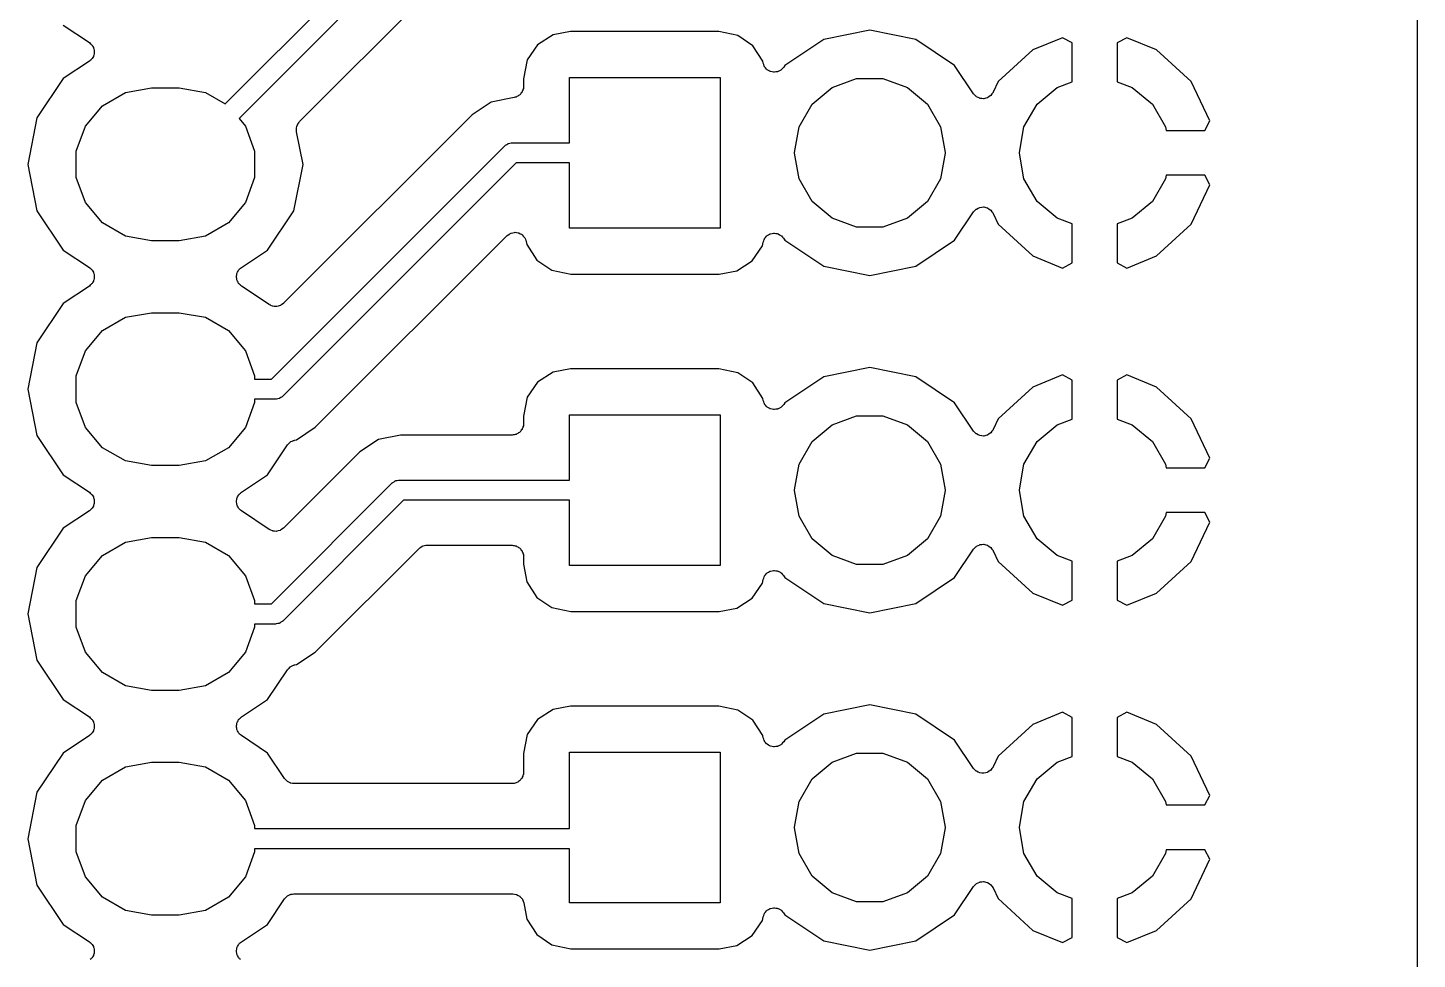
# Model space of a CAD drawing. Extents: x 127.4 to 176.4, y -111.4 to -62.3.
# Drawn here: x 160.75 to 176.44, y -101.82 to -91.29 of the extents above; entities that cross this region are included whole.
import ezdxf

# ---------------------------------------------------------------- set-up
doc = ezdxf.new("R2010")
doc.units = 0
doc.header["$MEASUREMENT"] = 0
doc.layers.add('BLACK', color=7, linetype='CONTINUOUS')

msp = doc.modelspace()

# ---------------------------------------------------------------- linework, layer by layer
at = {"layer": 'Black'}
for p, q in [((176.442, -66.3842), (176.442, -107.607)), ((162.98, -92.1538), (166.319, -88.8149)), ((166.447, -89.01), (163.138, -92.3191)), ((163.821, -92.3541), (166.219, -89.9565)), ((161.153, -91.2651), (161.447, -91.4614)), ((161.447, -91.4614), (161.457, -91.471)), ((161.457, -91.471), (161.468, -91.4792)), ((166.683, -91.3742), (166.509, -91.4859)), ((166.882, -91.3367), (166.683, -91.3742)), ((168.557, -91.3367), (166.882, -91.3367)), ((168.771, -91.3801), (168.557, -91.3367)), ((168.941, -91.4961), (168.771, -91.3801)), ((169.741, -91.4257), (169.302, -91.7196)), ((170.26, -91.3225), (169.741, -91.4257)), ((170.779, -91.4257), (170.26, -91.3225)), ((171.218, -91.7196), (170.779, -91.4257)), ((172.437, -91.4058), (172.102, -91.5443)), ((172.546, -91.4636), (172.437, -91.4058)), ((172.546, -91.9055), (172.546, -91.4636)), ((173.163, -91.4058), (173.054, -91.4636)), ((173.054, -91.4636), (173.054, -91.9055)), ((173.498, -91.5443), (173.163, -91.4058)), ((161.468, -91.4792), (161.473, -91.4861)), ((161.473, -91.4861), (161.479, -91.4919)), ((161.479, -91.4919), (161.485, -91.5043)), ((161.485, -91.5043), (161.493, -91.5159)), ((161.493, -91.6181), (161.485, -91.6297)), ((161.493, -91.5159), (161.495, -91.524)), ((161.495, -91.61), (161.493, -91.6181)), ((161.495, -91.524), (161.498, -91.5315)), ((161.498, -91.6025), (161.495, -91.61)), ((161.498, -91.5315), (161.5, -91.5452)), ((161.5, -91.5888), (161.498, -91.6025)), ((161.5, -91.5452), (161.503, -91.5587)), ((161.503, -91.5753), (161.5, -91.5888)), ((161.503, -91.5587), (161.502, -91.567)), ((161.502, -91.567), (161.503, -91.5753)), ((166.509, -91.4859), (166.393, -91.6557)), ((169.053, -91.6697), (168.941, -91.4961)), ((172.102, -91.5443), (171.709, -91.9026)), ((173.891, -91.9026), (173.498, -91.5443)), ((161.447, -91.6726), (161.153, -91.8689)), ((161.457, -91.663), (161.447, -91.6726)), ((161.468, -91.6548), (161.457, -91.663)), ((161.473, -91.6479), (161.468, -91.6548)), ((161.479, -91.6421), (161.473, -91.6479)), ((161.485, -91.6297), (161.479, -91.6421)), ((166.393, -91.6557), (166.35, -91.8699)), ((169.057, -91.6931), (169.053, -91.6697)), ((169.063, -91.7092), (169.057, -91.6931)), ((169.068, -91.7258), (169.063, -91.7092)), ((169.071, -91.7297), (169.068, -91.7258)), ((169.073, -91.7343), (169.071, -91.7297)), ((169.084, -91.7474), (169.073, -91.7343)), ((169.094, -91.7613), (169.084, -91.7474)), ((169.098, -91.7641), (169.094, -91.7613)), ((169.102, -91.7678), (169.098, -91.7641)), ((169.117, -91.7763), (169.102, -91.7678)), ((169.131, -91.7858), (169.117, -91.7763)), ((169.136, -91.787), (169.131, -91.7858)), ((169.242, -91.7796), (169.227, -91.7884)), ((169.257, -91.772), (169.242, -91.7796)), ((169.261, -91.7685), (169.257, -91.772)), ((169.265, -91.7659), (169.261, -91.7685)), ((169.276, -91.7526), (169.265, -91.7659)), ((169.288, -91.7401), (169.276, -91.7526)), ((169.302, -91.7196), (169.288, -91.7401)), ((171.432, -92.0392), (171.218, -91.7196)), ((161.153, -91.8689), (160.856, -92.3131)), ((166.35, -91.8699), (166.35, -91.9578)), ((166.87, -92.5928), (166.87, -91.8571)), ((166.87, -91.8571), (168.57, -91.8571)), ((168.57, -91.8571), (168.57, -93.5571)), ((169.14, -91.7894), (169.136, -91.787)), ((169.157, -91.7922), (169.14, -91.7894)), ((169.174, -91.7963), (169.157, -91.7922)), ((169.179, -91.7958), (169.174, -91.7963)), ((169.184, -91.7966), (169.179, -91.7958)), ((169.201, -91.7934), (169.184, -91.7966)), ((169.218, -91.7915), (169.201, -91.7934)), ((169.222, -91.7893), (169.218, -91.7915)), ((169.227, -91.7884), (169.222, -91.7893)), ((169.835, -91.9678), (170.112, -91.8668)), ((170.112, -91.8668), (170.408, -91.8668)), ((170.408, -91.8668), (170.685, -91.9678)), ((171.709, -91.9026), (171.653, -92.0227)), ((172.375, -91.9678), (172.546, -91.9055)), ((173.054, -91.9055), (173.225, -91.9678)), ((174.1, -92.3471), (173.891, -91.9026)), ((161.595, -92.1754), (161.854, -92.0255)), ((161.854, -92.0255), (162.15, -91.9734)), ((162.15, -91.9734), (162.462, -91.9734)), ((162.462, -91.9734), (162.758, -92.0255)), ((162.758, -92.0255), (162.98, -92.1538)), ((166.243, -92.0829), (165.983, -92.1345)), ((166.245, -92.0829), (166.243, -92.0829)), ((166.255, -92.0791), (166.245, -92.0829)), ((166.266, -92.0772), (166.255, -92.0791)), ((166.276, -92.0716), (166.266, -92.0772)), ((166.286, -92.0678), (166.276, -92.0716)), ((166.295, -92.0607), (166.286, -92.0678)), ((166.304, -92.0551), (166.295, -92.0607)), ((166.311, -92.0466), (166.304, -92.0551)), ((166.32, -92.0395), (166.311, -92.0466)), ((166.325, -92.0298), (166.32, -92.0395)), ((166.333, -92.0213), (166.325, -92.0298)), ((166.336, -92.0109), (166.333, -92.0213)), ((166.342, -92.0013), (166.336, -92.0109)), ((166.344, -91.9903), (166.342, -92.0013)), ((166.348, -91.9799), (166.344, -91.9903)), ((166.35, -91.9578), (166.348, -91.9688)), ((166.348, -91.9688), (166.348, -91.9799)), ((169.609, -92.1575), (169.835, -91.9678)), ((170.685, -91.9678), (170.911, -92.1575)), ((171.433, -92.0401), (171.432, -92.0392)), ((171.433, -92.0413), (171.433, -92.0401)), ((171.448, -92.056), (171.433, -92.0413)), ((171.463, -92.0711), (171.448, -92.056)), ((171.464, -92.0717), (171.463, -92.0711)), ((171.465, -92.0725), (171.464, -92.0717)), ((171.483, -92.0814), (171.465, -92.0725)), ((171.502, -92.0906), (171.483, -92.0814)), ((171.503, -92.0908), (171.502, -92.0906)), ((171.504, -92.0913), (171.503, -92.0908)), ((171.525, -92.0932), (171.504, -92.0913)), ((171.546, -92.0954), (171.525, -92.0932)), ((171.547, -92.0951), (171.546, -92.0954)), ((171.548, -92.0952), (171.547, -92.0951)), ((171.569, -92.0899), (171.548, -92.0952)), ((171.589, -92.0849), (171.569, -92.0899)), ((171.59, -92.0843), (171.589, -92.0849)), ((171.591, -92.0839), (171.59, -92.0843)), ((171.608, -92.072), (171.591, -92.0839)), ((171.626, -92.0604), (171.608, -92.072)), ((171.627, -92.0587), (171.626, -92.0594)), ((171.626, -92.0594), (171.626, -92.0604)), ((171.639, -92.0417), (171.627, -92.0587)), ((171.652, -92.0249), (171.639, -92.0417)), ((171.653, -92.0227), (171.652, -92.0237)), ((171.652, -92.0237), (171.652, -92.0249)), ((172.149, -92.1575), (172.375, -91.9678)), ((173.225, -91.9678), (173.451, -92.1575)), ((161.402, -92.4052), (161.595, -92.1754)), ((165.983, -92.1345), (165.772, -92.276)), ((169.461, -92.4132), (169.609, -92.1575)), ((170.911, -92.1575), (171.059, -92.4132)), ((172.001, -92.4132), (172.149, -92.1575)), ((173.451, -92.1575), (173.599, -92.4132)), ((160.856, -92.3131), (160.752, -92.837)), ((161.299, -92.687), (161.402, -92.4052)), ((163.138, -92.3191), (163.21, -92.4052)), ((163.21, -92.4052), (163.313, -92.687)), ((165.772, -92.276), (163.64, -94.4072)), ((163.786, -92.4246), (163.791, -92.4076)), ((163.791, -92.4076), (163.796, -92.3902)), ((163.796, -92.3902), (163.798, -92.3868)), ((163.798, -92.3868), (163.8, -92.3828)), ((163.8, -92.3828), (163.811, -92.3688)), ((163.811, -92.3688), (163.821, -92.3541)), ((169.41, -92.7039), (169.461, -92.4132)), ((171.059, -92.4132), (171.11, -92.7039)), ((171.95, -92.7039), (172.001, -92.4132)), ((173.599, -92.4132), (173.606, -92.4531)), ((174.044, -92.4531), (174.1, -92.3471)), ((163.785, -92.4328), (163.786, -92.4288)), ((163.786, -92.4507), (163.785, -92.4328)), ((163.786, -92.4288), (163.786, -92.4246)), ((163.787, -92.4687), (163.786, -92.4507)), ((163.86, -92.837), (163.787, -92.4687)), ((173.606, -92.4531), (174.044, -92.4531)), ((161.299, -92.987), (161.299, -92.687)), ((163.313, -92.687), (163.313, -92.987)), ((163.503, -95.2627), (166.14, -92.6263)), ((166.14, -92.6263), (166.144, -92.6234)), ((166.144, -92.6234), (166.147, -92.6196)), ((166.147, -92.6196), (166.16, -92.6121)), ((166.16, -92.6121), (166.172, -92.6035)), ((166.172, -92.6035), (166.177, -92.6022)), ((166.177, -92.6022), (166.181, -92.5997)), ((166.181, -92.5997), (166.196, -92.5971)), ((166.196, -92.5971), (166.21, -92.5933)), ((166.21, -92.5933), (166.216, -92.5937)), ((166.216, -92.5937), (166.22, -92.5928)), ((166.22, -92.5928), (166.87, -92.5928)), ((169.41, -92.7104), (169.41, -92.7039)), ((169.461, -93.0011), (169.41, -92.7104)), ((171.11, -92.7104), (171.059, -93.0011)), ((171.11, -92.7039), (171.11, -92.7104)), ((171.95, -92.7104), (171.95, -92.7039)), ((172.001, -93.0011), (171.95, -92.7104)), ((160.752, -92.837), (160.856, -93.3609)), ((166.268, -92.8214), (163.631, -95.4578)), ((163.756, -93.3609), (163.86, -92.837)), ((166.87, -92.8214), (166.268, -92.8214)), ((166.87, -93.5571), (166.87, -92.8214)), ((161.402, -93.2688), (161.299, -92.987)), ((163.313, -92.987), (163.21, -93.2688)), ((169.609, -93.2568), (169.461, -93.0011)), ((171.059, -93.0011), (170.911, -93.2568)), ((172.149, -93.2568), (172.001, -93.0011)), ((173.599, -93.0011), (173.451, -93.2568)), ((173.606, -92.9611), (173.599, -93.0011)), ((174.044, -92.9611), (173.606, -92.9611)), ((174.1, -93.0672), (174.044, -92.9611)), ((173.891, -93.5116), (174.1, -93.0672)), ((161.595, -93.4986), (161.402, -93.2688)), ((163.21, -93.2688), (163.017, -93.4986)), ((169.835, -93.4465), (169.609, -93.2568)), ((170.911, -93.2568), (170.685, -93.4465)), ((171.448, -93.3582), (171.463, -93.3432)), ((171.463, -93.3432), (171.464, -93.3426)), ((171.464, -93.3426), (171.465, -93.3418)), ((171.465, -93.3418), (171.483, -93.3329)), ((171.483, -93.3329), (171.502, -93.3237)), ((171.502, -93.3237), (171.503, -93.3235)), ((171.503, -93.3235), (171.504, -93.323)), ((171.504, -93.323), (171.525, -93.3211)), ((171.525, -93.3211), (171.546, -93.3189)), ((171.546, -93.3189), (171.547, -93.3192)), ((171.547, -93.3192), (171.548, -93.319)), ((171.548, -93.319), (171.569, -93.3244)), ((171.569, -93.3244), (171.589, -93.3293)), ((171.589, -93.3293), (171.59, -93.33)), ((171.59, -93.33), (171.591, -93.3303)), ((171.591, -93.3303), (171.608, -93.3422)), ((171.608, -93.3422), (171.626, -93.3538)), ((171.626, -93.3538), (171.626, -93.3548)), ((171.626, -93.3548), (171.627, -93.3555)), ((172.375, -93.4465), (172.149, -93.2568)), ((173.451, -93.2568), (173.225, -93.4465)), ((160.856, -93.3609), (161.153, -93.8051)), ((161.854, -93.6485), (161.595, -93.4986)), ((163.017, -93.4986), (162.758, -93.6485)), ((163.459, -93.8051), (163.756, -93.3609)), ((170.112, -93.5475), (169.835, -93.4465)), ((170.685, -93.4465), (170.408, -93.5475)), ((171.218, -93.6947), (171.432, -93.375)), ((171.432, -93.375), (171.433, -93.3741)), ((171.433, -93.373), (171.448, -93.3582)), ((171.433, -93.3741), (171.433, -93.373)), ((171.627, -93.3555), (171.639, -93.3726)), ((171.639, -93.3726), (171.652, -93.3894)), ((171.652, -93.3894), (171.652, -93.3906)), ((171.652, -93.3906), (171.653, -93.3916)), ((171.653, -93.3916), (171.709, -93.5116)), ((171.709, -93.5116), (172.102, -93.87)), ((172.546, -93.5087), (172.375, -93.4465)), ((172.546, -93.9507), (172.546, -93.5087)), ((173.225, -93.4465), (173.054, -93.5087)), ((173.054, -93.5087), (173.054, -93.9507)), ((173.498, -93.87), (173.891, -93.5116)), ((162.15, -93.7006), (161.854, -93.6485)), ((162.758, -93.6485), (162.462, -93.7006)), ((163.999, -95.8082), (166.166, -93.642)), ((166.166, -93.642), (166.17, -93.6392)), ((166.17, -93.6392), (166.173, -93.6355)), ((166.173, -93.6355), (166.188, -93.6267)), ((166.188, -93.6267), (166.202, -93.6167)), ((166.202, -93.6167), (166.206, -93.6155)), ((166.206, -93.6155), (166.211, -93.613)), ((166.211, -93.613), (166.228, -93.6098)), ((166.228, -93.6098), (166.244, -93.6053)), ((166.244, -93.6053), (166.249, -93.6057)), ((166.249, -93.6057), (166.254, -93.6048)), ((166.254, -93.6048), (166.271, -93.6077)), ((166.271, -93.6077), (166.288, -93.6092)), ((166.288, -93.6092), (166.293, -93.6112)), ((166.293, -93.6112), (166.297, -93.612)), ((166.297, -93.612), (166.313, -93.6205)), ((166.313, -93.6205), (166.328, -93.6278)), ((166.328, -93.6278), (166.332, -93.6312)), ((166.332, -93.6312), (166.336, -93.6336)), ((166.336, -93.6336), (166.347, -93.6468)), ((166.347, -93.6468), (166.359, -93.659)), ((166.359, -93.659), (166.362, -93.6634)), ((166.362, -93.6634), (166.365, -93.6671)), ((166.365, -93.6671), (166.371, -93.6833)), ((168.57, -93.5571), (166.87, -93.5571)), ((169.072, -93.6753), (169.083, -93.6631)), ((169.083, -93.6631), (169.092, -93.6499)), ((169.092, -93.6499), (169.097, -93.6466)), ((169.097, -93.6466), (169.101, -93.6423)), ((169.101, -93.6423), (169.115, -93.6345)), ((169.115, -93.6345), (169.129, -93.6254)), ((169.129, -93.6254), (169.135, -93.624)), ((169.135, -93.624), (169.14, -93.6212)), ((169.14, -93.6212), (169.156, -93.6188)), ((169.156, -93.6188), (169.172, -93.6149)), ((169.172, -93.6149), (169.178, -93.6155)), ((169.178, -93.6155), (169.183, -93.6146)), ((169.183, -93.6146), (169.199, -93.6179)), ((169.199, -93.6179), (169.216, -93.6197)), ((169.216, -93.6197), (169.221, -93.6222)), ((169.221, -93.6222), (169.227, -93.6234)), ((169.227, -93.6234), (169.24, -93.6319)), ((169.24, -93.6319), (169.255, -93.6392)), ((169.255, -93.6392), (169.259, -93.6434)), ((169.259, -93.6434), (169.264, -93.6464)), ((169.264, -93.6464), (169.274, -93.6592)), ((169.274, -93.6592), (169.286, -93.671)), ((170.408, -93.5475), (170.112, -93.5475)), ((161.153, -93.8051), (161.447, -94.0014)), ((162.462, -93.7006), (162.15, -93.7006)), ((163.165, -94.0014), (163.459, -93.8051)), ((166.371, -93.6833), (166.378, -93.699)), ((166.378, -93.699), (166.379, -93.7038)), ((166.379, -93.7038), (166.38, -93.7084)), ((166.38, -93.7084), (166.387, -93.7446)), ((166.387, -93.7446), (166.499, -93.9182)), ((168.931, -93.9283), (169.047, -93.7586)), ((169.047, -93.7586), (169.056, -93.7164)), ((169.056, -93.7164), (169.062, -93.7012)), ((169.062, -93.7012), (169.066, -93.6854)), ((169.066, -93.6854), (169.07, -93.6807)), ((169.07, -93.6807), (169.072, -93.6753)), ((169.286, -93.671), (169.302, -93.6947)), ((169.302, -93.6947), (169.741, -93.9886)), ((170.779, -93.9886), (171.218, -93.6947)), ((166.499, -93.9182), (166.669, -94.0342)), ((168.757, -94.0401), (168.931, -93.9283)), ((172.102, -93.87), (172.437, -94.0085)), ((172.437, -94.0085), (172.546, -93.9507)), ((173.054, -93.9507), (173.163, -94.0085)), ((173.163, -94.0085), (173.498, -93.87)), ((161.447, -94.0014), (161.457, -94.011)), ((161.457, -94.011), (161.468, -94.0192)), ((161.468, -94.0192), (161.473, -94.0261)), ((161.473, -94.0261), (161.479, -94.0319)), ((161.479, -94.0319), (161.485, -94.0443)), ((161.485, -94.0443), (161.493, -94.0559)), ((161.493, -94.0559), (161.495, -94.064)), ((161.495, -94.064), (161.498, -94.0715)), ((161.498, -94.0715), (161.5, -94.0852)), ((161.5, -94.1288), (161.498, -94.1425)), ((161.5, -94.0852), (161.503, -94.0987)), ((161.503, -94.1153), (161.5, -94.1288)), ((161.503, -94.0987), (161.502, -94.107)), ((161.502, -94.107), (161.503, -94.1153)), ((163.109, -94.0987), (163.112, -94.0852)), ((163.11, -94.107), (163.109, -94.0987)), ((163.109, -94.1153), (163.11, -94.107)), ((163.112, -94.1288), (163.109, -94.1153)), ((163.112, -94.0852), (163.114, -94.0715)), ((163.114, -94.1425), (163.112, -94.1288)), ((163.114, -94.0715), (163.117, -94.064)), ((163.117, -94.064), (163.119, -94.0559)), ((163.119, -94.0559), (163.127, -94.0443)), ((163.127, -94.0443), (163.133, -94.0319)), ((163.133, -94.0319), (163.139, -94.0261)), ((163.139, -94.0261), (163.144, -94.0192)), ((163.144, -94.0192), (163.155, -94.011)), ((163.155, -94.011), (163.165, -94.0014)), ((166.669, -94.0342), (166.883, -94.0776)), ((166.883, -94.0776), (168.558, -94.0776)), ((168.558, -94.0776), (168.757, -94.0401)), ((169.741, -93.9886), (170.26, -94.0917)), ((170.26, -94.0917), (170.779, -93.9886)), ((161.447, -94.2126), (161.153, -94.4089)), ((161.457, -94.203), (161.447, -94.2126)), ((161.468, -94.1948), (161.457, -94.203)), ((161.473, -94.1879), (161.468, -94.1948)), ((161.479, -94.1821), (161.473, -94.1879)), ((161.485, -94.1697), (161.479, -94.1821)), ((161.493, -94.1581), (161.485, -94.1697)), ((161.495, -94.15), (161.493, -94.1581)), ((161.498, -94.1425), (161.495, -94.15)), ((163.117, -94.15), (163.114, -94.1425)), ((163.119, -94.1581), (163.117, -94.15)), ((163.127, -94.1697), (163.119, -94.1581)), ((163.133, -94.1821), (163.127, -94.1697)), ((163.139, -94.1879), (163.133, -94.1821)), ((163.144, -94.1948), (163.139, -94.1879)), ((163.155, -94.203), (163.144, -94.1948)), ((163.165, -94.2126), (163.155, -94.203)), ((163.478, -94.4214), (163.165, -94.2126)), ((161.153, -94.4089), (160.856, -94.8531)), ((163.478, -94.4215), (163.478, -94.4214)), ((163.48, -94.4229), (163.478, -94.4215)), ((163.478, -94.4215), (163.478, -94.4215)), ((163.496, -94.43), (163.48, -94.4229)), ((163.496, -94.4302), (163.496, -94.43)), ((163.515, -94.4393), (163.496, -94.4302)), ((163.516, -94.4395), (163.515, -94.4393)), ((163.518, -94.4401), (163.516, -94.4395)), ((163.519, -94.4403), (163.518, -94.4401)), ((163.52, -94.4407), (163.519, -94.4403)), ((163.536, -94.4417), (163.52, -94.4407)), ((163.538, -94.4419), (163.536, -94.4417)), ((163.559, -94.4442), (163.538, -94.4419)), ((163.56, -94.4438), (163.559, -94.4442)), ((163.562, -94.444), (163.56, -94.4438)), ((163.563, -94.4435), (163.562, -94.444)), ((163.564, -94.4436), (163.563, -94.4435)), ((163.579, -94.4394), (163.564, -94.4436)), ((163.581, -94.4386), (163.579, -94.4394)), ((163.602, -94.4337), (163.581, -94.4386)), ((163.603, -94.4329), (163.602, -94.4337)), ((163.604, -94.4325), (163.603, -94.4329)), ((163.606, -94.4315), (163.604, -94.4325)), ((163.607, -94.4312), (163.606, -94.4315)), ((163.618, -94.4226), (163.607, -94.4312)), ((163.621, -94.4207), (163.618, -94.4226)), ((163.638, -94.4093), (163.621, -94.4207)), ((163.639, -94.4081), (163.638, -94.4093)), ((163.64, -94.4072), (163.639, -94.4081)), ((161.595, -94.7154), (161.854, -94.5655)), ((161.854, -94.5655), (162.15, -94.5134)), ((162.15, -94.5134), (162.462, -94.5134)), ((162.462, -94.5134), (162.758, -94.5655)), ((162.758, -94.5655), (163.017, -94.7154)), ((161.402, -94.9452), (161.595, -94.7154)), ((163.017, -94.7154), (163.21, -94.9452)), ((160.856, -94.8531), (160.752, -95.377)), ((161.299, -95.227), (161.402, -94.9452)), ((163.21, -94.9452), (163.313, -95.227)), ((161.299, -95.527), (161.299, -95.227)), ((163.313, -95.227), (163.313, -95.2627)), ((166.683, -95.1856), (166.509, -95.2974)), ((166.882, -95.1481), (166.683, -95.1856)), ((168.557, -95.1481), (166.882, -95.1481)), ((168.771, -95.1915), (168.557, -95.1481)), ((168.941, -95.3075), (168.771, -95.1915)), ((169.741, -95.2371), (169.302, -95.531)), ((170.26, -95.134), (169.741, -95.2371)), ((170.779, -95.2371), (170.26, -95.134)), ((171.218, -95.531), (170.779, -95.2371)), ((172.437, -95.2173), (172.102, -95.3558)), ((172.546, -95.275), (172.437, -95.2173)), ((173.163, -95.2173), (173.054, -95.275)), ((173.498, -95.3558), (173.163, -95.2173)), ((160.752, -95.377), (160.856, -95.9009)), ((163.313, -95.2627), (163.503, -95.2627)), ((166.509, -95.2974), (166.393, -95.4671)), ((169.053, -95.4811), (168.941, -95.3075)), ((172.102, -95.3558), (171.709, -95.7141)), ((172.546, -95.717), (172.546, -95.275)), ((173.054, -95.275), (173.054, -95.717)), ((173.891, -95.7141), (173.498, -95.3558)), ((161.402, -95.8088), (161.299, -95.527)), ((163.313, -95.527), (163.21, -95.8088)), ((163.551, -95.4913), (163.313, -95.4913)), ((163.313, -95.4913), (163.313, -95.527)), ((163.556, -95.4904), (163.551, -95.4913)), ((163.561, -95.4909), (163.556, -95.4904)), ((163.575, -95.487), (163.561, -95.4909)), ((163.59, -95.4844), (163.575, -95.487)), ((163.594, -95.4819), (163.59, -95.4844)), ((163.599, -95.4806), (163.594, -95.4819)), ((163.611, -95.472), (163.599, -95.4806)), ((163.624, -95.4646), (163.611, -95.472)), ((163.627, -95.4607), (163.624, -95.4646)), ((163.631, -95.4578), (163.627, -95.4607)), ((166.393, -95.4671), (166.35, -95.6813)), ((169.057, -95.5045), (169.053, -95.4811)), ((169.063, -95.5206), (169.057, -95.5045)), ((169.068, -95.5372), (169.063, -95.5206)), ((169.071, -95.5412), (169.068, -95.5372)), ((169.073, -95.5458), (169.071, -95.5412)), ((169.084, -95.5589), (169.073, -95.5458)), ((169.288, -95.5516), (169.276, -95.564)), ((169.302, -95.531), (169.288, -95.5516)), ((171.432, -95.8507), (171.218, -95.531)), ((166.35, -95.6813), (166.35, -95.7693)), ((166.87, -96.4043), (166.87, -95.6686)), ((166.87, -95.6686), (168.57, -95.6686)), ((168.57, -95.6686), (168.57, -97.3686)), ((169.094, -95.5728), (169.084, -95.5589)), ((169.098, -95.5755), (169.094, -95.5728)), ((169.102, -95.5792), (169.098, -95.5755)), ((169.117, -95.5877), (169.102, -95.5792)), ((169.131, -95.5973), (169.117, -95.5877)), ((169.136, -95.5984), (169.131, -95.5973)), ((169.14, -95.6008), (169.136, -95.5984)), ((169.157, -95.6037), (169.14, -95.6008)), ((169.174, -95.6077), (169.157, -95.6037)), ((169.179, -95.6072), (169.174, -95.6077)), ((169.184, -95.608), (169.179, -95.6072)), ((169.201, -95.6048), (169.184, -95.608)), ((169.218, -95.6029), (169.201, -95.6048)), ((169.222, -95.6008), (169.218, -95.6029)), ((169.227, -95.5999), (169.222, -95.6008)), ((169.242, -95.5911), (169.227, -95.5999)), ((169.257, -95.5834), (169.242, -95.5911)), ((169.261, -95.5799), (169.257, -95.5834)), ((169.265, -95.5774), (169.261, -95.5799)), ((169.276, -95.564), (169.265, -95.5774)), ((169.835, -95.7792), (170.112, -95.6782)), ((170.112, -95.6782), (170.408, -95.6782)), ((170.408, -95.6782), (170.685, -95.7792)), ((161.595, -96.0386), (161.402, -95.8088)), ((163.21, -95.8088), (163.017, -96.0386)), ((163.788, -95.9496), (163.999, -95.8082)), ((166.311, -95.858), (166.304, -95.8666)), ((166.32, -95.8509), (166.311, -95.858)), ((166.325, -95.8413), (166.32, -95.8509)), ((166.333, -95.8328), (166.325, -95.8413)), ((166.336, -95.8223), (166.333, -95.8328)), ((166.342, -95.8127), (166.336, -95.8223)), ((166.344, -95.8018), (166.342, -95.8127)), ((166.348, -95.7913), (166.344, -95.8018)), ((166.35, -95.7693), (166.348, -95.7802)), ((166.348, -95.7802), (166.348, -95.7913)), ((169.609, -95.969), (169.835, -95.7792)), ((170.685, -95.7792), (170.911, -95.969)), ((171.433, -95.8516), (171.432, -95.8507)), ((171.433, -95.8527), (171.433, -95.8516)), ((171.448, -95.8675), (171.433, -95.8527)), ((171.639, -95.8531), (171.627, -95.8702)), ((171.652, -95.8363), (171.639, -95.8531)), ((171.653, -95.8341), (171.652, -95.8351)), ((171.652, -95.8351), (171.652, -95.8363)), ((171.709, -95.7141), (171.653, -95.8341)), ((172.149, -95.969), (172.375, -95.7792)), ((172.375, -95.7792), (172.546, -95.717)), ((173.054, -95.717), (173.225, -95.7792)), ((173.225, -95.7792), (173.451, -95.969)), ((174.1, -96.1585), (173.891, -95.7141)), ((160.856, -95.9009), (161.153, -96.3451)), ((163.459, -96.3451), (163.684, -96.0082)), ((163.684, -96.0082), (163.688, -96.0042)), ((163.688, -96.0042), (163.691, -95.9993)), ((163.691, -95.9993), (163.703, -95.9883)), ((163.703, -95.9883), (163.714, -95.9763)), ((163.714, -95.9763), (163.719, -95.9739)), ((163.719, -95.9739), (163.724, -95.9702)), ((163.724, -95.9702), (163.739, -95.9642)), ((163.739, -95.9642), (163.754, -95.9568)), ((163.754, -95.9568), (163.76, -95.9562)), ((163.76, -95.9562), (163.765, -95.9542)), ((163.765, -95.9542), (163.788, -95.9496)), ((164.712, -95.9459), (164.5, -96.0874)), ((164.962, -95.8963), (164.712, -95.9459)), ((166.223, -95.8963), (164.962, -95.8963)), ((166.233, -95.8943), (166.223, -95.8963)), ((166.245, -95.8943), (166.233, -95.8943)), ((166.255, -95.8905), (166.245, -95.8943)), ((166.266, -95.8886), (166.255, -95.8905)), ((166.276, -95.8831), (166.266, -95.8886)), ((166.286, -95.8793), (166.276, -95.8831)), ((166.295, -95.8721), (166.286, -95.8793)), ((166.304, -95.8666), (166.295, -95.8721)), ((169.461, -96.2246), (169.609, -95.969)), ((170.911, -95.969), (171.059, -96.2246)), ((171.463, -95.8825), (171.448, -95.8675)), ((171.464, -95.8831), (171.463, -95.8825)), ((171.465, -95.884), (171.464, -95.8831)), ((171.483, -95.8928), (171.465, -95.884)), ((171.502, -95.902), (171.483, -95.8928)), ((171.503, -95.9022), (171.502, -95.902)), ((171.504, -95.9027), (171.503, -95.9022)), ((171.525, -95.9046), (171.504, -95.9027)), ((171.546, -95.9068), (171.525, -95.9046)), ((171.547, -95.9066), (171.546, -95.9068)), ((171.548, -95.9067), (171.547, -95.9066)), ((171.569, -95.9013), (171.548, -95.9067)), ((171.589, -95.8964), (171.569, -95.9013)), ((171.59, -95.8957), (171.589, -95.8964)), ((171.591, -95.8954), (171.59, -95.8957)), ((171.608, -95.8835), (171.591, -95.8954)), ((171.626, -95.8719), (171.608, -95.8835)), ((171.627, -95.8702), (171.626, -95.8709)), ((171.626, -95.8709), (171.626, -95.8719)), ((172.001, -96.2246), (172.149, -95.969)), ((173.451, -95.969), (173.599, -96.2246)), ((161.854, -96.1885), (161.595, -96.0386)), ((163.017, -96.0386), (162.758, -96.1885)), ((164.5, -96.0874), (163.64, -96.9472)), ((174.044, -96.2646), (174.1, -96.1585)), ((162.15, -96.2406), (161.854, -96.1885)), ((162.462, -96.2406), (162.15, -96.2406)), ((162.758, -96.1885), (162.462, -96.2406)), ((169.41, -96.5153), (169.461, -96.2246)), ((171.059, -96.2246), (171.11, -96.5153)), ((171.95, -96.5153), (172.001, -96.2246)), ((173.599, -96.2246), (173.606, -96.2646)), ((173.606, -96.2646), (174.044, -96.2646)), ((161.153, -96.3451), (161.447, -96.5414)), ((163.165, -96.5414), (163.459, -96.3451)), ((163.503, -97.8027), (164.868, -96.4377)), ((164.868, -96.4377), (164.872, -96.4349)), ((164.872, -96.4349), (164.876, -96.431)), ((164.876, -96.431), (164.888, -96.4235)), ((164.888, -96.4235), (164.901, -96.415)), ((164.901, -96.415), (164.906, -96.4137)), ((164.906, -96.4137), (164.91, -96.4112)), ((164.91, -96.4112), (164.925, -96.4086)), ((164.925, -96.4086), (164.939, -96.4047)), ((164.939, -96.4047), (164.944, -96.4051)), ((164.944, -96.4051), (164.949, -96.4043)), ((164.949, -96.4043), (166.87, -96.4043)), ((161.447, -96.5414), (161.457, -96.551)), ((161.457, -96.551), (161.468, -96.5592)), ((161.468, -96.5592), (161.473, -96.5661)), ((161.473, -96.5661), (161.479, -96.5719)), ((161.479, -96.5719), (161.485, -96.5843)), ((161.485, -96.5843), (161.493, -96.5959)), ((161.493, -96.5959), (161.495, -96.604)), ((161.495, -96.604), (161.498, -96.6115)), ((161.498, -96.6115), (161.5, -96.6252)), ((161.5, -96.6252), (161.503, -96.6387)), ((161.503, -96.6387), (161.502, -96.647)), ((161.502, -96.647), (161.503, -96.6553)), ((163.109, -96.6387), (163.112, -96.6252)), ((163.11, -96.647), (163.109, -96.6387)), ((163.109, -96.6553), (163.11, -96.647)), ((163.112, -96.6252), (163.114, -96.6115)), ((163.114, -96.6115), (163.117, -96.604)), ((163.117, -96.604), (163.119, -96.5959)), ((163.119, -96.5959), (163.127, -96.5843)), ((163.127, -96.5843), (163.133, -96.5719)), ((163.133, -96.5719), (163.139, -96.5661)), ((163.139, -96.5661), (163.144, -96.5592)), ((163.144, -96.5592), (163.155, -96.551)), ((163.155, -96.551), (163.165, -96.5414)), ((164.996, -96.6329), (163.631, -97.9978)), ((166.87, -96.6329), (164.996, -96.6329)), ((166.87, -97.3686), (166.87, -96.6329)), ((169.41, -96.5218), (169.41, -96.5153)), ((169.461, -96.8125), (169.41, -96.5218)), ((171.11, -96.5218), (171.059, -96.8125)), ((171.11, -96.5153), (171.11, -96.5218)), ((171.95, -96.5218), (171.95, -96.5153)), ((172.001, -96.8125), (171.95, -96.5218)), ((161.447, -96.7526), (161.153, -96.9489)), ((161.457, -96.743), (161.447, -96.7526)), ((161.468, -96.7348), (161.457, -96.743)), ((161.473, -96.7279), (161.468, -96.7348)), ((161.479, -96.7221), (161.473, -96.7279)), ((161.485, -96.7097), (161.479, -96.7221)), ((161.493, -96.6981), (161.485, -96.7097)), ((161.495, -96.69), (161.493, -96.6981)), ((161.498, -96.6825), (161.495, -96.69)), ((161.5, -96.6688), (161.498, -96.6825)), ((161.503, -96.6553), (161.5, -96.6688)), ((163.112, -96.6688), (163.109, -96.6553)), ((163.114, -96.6825), (163.112, -96.6688)), ((163.117, -96.69), (163.114, -96.6825)), ((163.119, -96.6981), (163.117, -96.69)), ((163.127, -96.7097), (163.119, -96.6981)), ((163.133, -96.7221), (163.127, -96.7097)), ((163.139, -96.7279), (163.133, -96.7221)), ((163.144, -96.7348), (163.139, -96.7279)), ((163.155, -96.743), (163.144, -96.7348)), ((163.165, -96.7526), (163.155, -96.743)), ((163.478, -96.9614), (163.165, -96.7526)), ((173.606, -96.7726), (173.599, -96.8125)), ((174.044, -96.7726), (173.606, -96.7726)), ((174.1, -96.8786), (174.044, -96.7726)), ((161.153, -96.9489), (160.856, -97.3931)), ((163.478, -96.9615), (163.478, -96.9614)), ((163.48, -96.9629), (163.478, -96.9615)), ((163.478, -96.9615), (163.478, -96.9615)), ((163.496, -96.97), (163.48, -96.9629)), ((163.618, -96.9626), (163.607, -96.9712)), ((163.621, -96.9607), (163.618, -96.9626)), ((163.638, -96.9493), (163.621, -96.9607)), ((163.639, -96.9481), (163.638, -96.9493)), ((163.64, -96.9472), (163.639, -96.9481)), ((169.609, -97.0682), (169.461, -96.8125)), ((171.059, -96.8125), (170.911, -97.0682)), ((172.149, -97.0682), (172.001, -96.8125)), ((173.599, -96.8125), (173.451, -97.0682)), ((173.891, -97.3231), (174.1, -96.8786)), ((161.595, -97.2554), (161.854, -97.1055)), ((161.854, -97.1055), (162.15, -97.0534)), ((162.15, -97.0534), (162.462, -97.0534)), ((162.462, -97.0534), (162.758, -97.1055)), ((162.758, -97.1055), (163.017, -97.2554)), ((163.496, -96.9702), (163.496, -96.97)), ((163.515, -96.9793), (163.496, -96.9702)), ((163.516, -96.9795), (163.515, -96.9793)), ((163.518, -96.9801), (163.516, -96.9795)), ((163.519, -96.9803), (163.518, -96.9801)), ((163.52, -96.9807), (163.519, -96.9803)), ((163.536, -96.9817), (163.52, -96.9807)), ((163.538, -96.9819), (163.536, -96.9817)), ((163.559, -96.9842), (163.538, -96.9819)), ((163.56, -96.9838), (163.559, -96.9842)), ((163.562, -96.984), (163.56, -96.9838)), ((163.563, -96.9835), (163.562, -96.984)), ((163.564, -96.9836), (163.563, -96.9835)), ((163.579, -96.9794), (163.564, -96.9836)), ((163.581, -96.9786), (163.579, -96.9794)), ((163.602, -96.9737), (163.581, -96.9786)), ((163.603, -96.9729), (163.602, -96.9737)), ((163.604, -96.9725), (163.603, -96.9729)), ((163.606, -96.9715), (163.604, -96.9725)), ((163.607, -96.9712), (163.606, -96.9715)), ((169.835, -97.2579), (169.609, -97.0682)), ((170.911, -97.0682), (170.685, -97.2579)), ((172.375, -97.2579), (172.149, -97.0682)), ((173.451, -97.0682), (173.225, -97.2579)), ((161.402, -97.4852), (161.595, -97.2554)), ((163.017, -97.2554), (163.21, -97.4852)), ((163.999, -98.3482), (165.17, -97.1781)), ((165.17, -97.1781), (165.174, -97.1749)), ((165.174, -97.1749), (165.178, -97.1706)), ((165.178, -97.1706), (165.192, -97.1623)), ((165.192, -97.1623), (165.206, -97.1528)), ((165.206, -97.1528), (165.211, -97.1513)), ((165.211, -97.1513), (165.216, -97.1485)), ((165.216, -97.1485), (165.232, -97.1456)), ((165.232, -97.1456), (165.248, -97.1414)), ((165.248, -97.1414), (165.254, -97.1418)), ((165.254, -97.1418), (165.259, -97.1409)), ((165.259, -97.1409), (166.223, -97.1409)), ((166.223, -97.1409), (166.233, -97.1428)), ((166.233, -97.1428), (166.245, -97.1428)), ((166.245, -97.1428), (166.255, -97.1466)), ((166.255, -97.1466), (166.266, -97.1485)), ((166.266, -97.1485), (166.276, -97.1541)), ((166.276, -97.1541), (166.286, -97.1579)), ((166.286, -97.1579), (166.295, -97.165)), ((166.295, -97.165), (166.304, -97.1706)), ((166.304, -97.1706), (166.311, -97.1791)), ((166.311, -97.1791), (166.32, -97.1862)), ((166.32, -97.1862), (166.325, -97.1959)), ((166.325, -97.1959), (166.333, -97.2044)), ((166.333, -97.2044), (166.336, -97.2148)), ((166.336, -97.2148), (166.342, -97.2244)), ((166.342, -97.2244), (166.344, -97.2354)), ((166.344, -97.2354), (166.348, -97.2458)), ((166.348, -97.2458), (166.348, -97.2569)), ((166.348, -97.2569), (166.35, -97.2679)), ((166.35, -97.2679), (166.35, -97.3567)), ((170.112, -97.3589), (169.835, -97.2579)), ((170.685, -97.2579), (170.408, -97.3589)), ((171.218, -97.5062), (171.432, -97.1865)), ((171.432, -97.1865), (171.433, -97.1856)), ((171.433, -97.1845), (171.448, -97.1697)), ((171.433, -97.1856), (171.433, -97.1845)), ((171.448, -97.1697), (171.463, -97.1546)), ((171.463, -97.1546), (171.464, -97.1541)), ((171.464, -97.1541), (171.465, -97.1532)), ((171.465, -97.1532), (171.483, -97.1443)), ((171.483, -97.1443), (171.502, -97.1351)), ((171.502, -97.1351), (171.503, -97.135)), ((171.503, -97.135), (171.504, -97.1344)), ((171.504, -97.1344), (171.525, -97.1326)), ((171.525, -97.1326), (171.546, -97.1303)), ((171.546, -97.1303), (171.547, -97.1306)), ((171.547, -97.1306), (171.548, -97.1305)), ((171.548, -97.1305), (171.569, -97.1358)), ((171.569, -97.1358), (171.589, -97.1408)), ((171.589, -97.1408), (171.59, -97.1415)), ((171.59, -97.1415), (171.591, -97.1418)), ((171.591, -97.1418), (171.608, -97.1537)), ((171.608, -97.1537), (171.626, -97.1653)), ((171.626, -97.1653), (171.626, -97.1663)), ((171.626, -97.1663), (171.627, -97.167)), ((171.627, -97.167), (171.639, -97.184)), ((171.639, -97.184), (171.652, -97.2008)), ((171.652, -97.2008), (171.652, -97.202)), ((171.652, -97.202), (171.653, -97.203)), ((171.653, -97.203), (171.709, -97.3231)), ((172.546, -97.3202), (172.375, -97.2579)), ((173.225, -97.2579), (173.054, -97.3202)), ((160.856, -97.3931), (160.752, -97.917)), ((166.35, -97.3567), (166.387, -97.556)), ((168.57, -97.3686), (166.87, -97.3686)), ((169.135, -97.4354), (169.14, -97.4326)), ((169.14, -97.4326), (169.156, -97.4302)), ((169.156, -97.4302), (169.172, -97.4263)), ((169.172, -97.4263), (169.178, -97.4269)), ((169.178, -97.4269), (169.183, -97.4261)), ((169.183, -97.4261), (169.199, -97.4293)), ((169.199, -97.4293), (169.216, -97.4311)), ((169.216, -97.4311), (169.221, -97.4337)), ((169.221, -97.4337), (169.227, -97.4348)), ((169.227, -97.4348), (169.24, -97.4434)), ((170.408, -97.3589), (170.112, -97.3589)), ((171.709, -97.3231), (172.102, -97.6814)), ((172.546, -97.7621), (172.546, -97.3202)), ((173.054, -97.3202), (173.054, -97.7621)), ((173.498, -97.6814), (173.891, -97.3231)), ((161.299, -97.767), (161.402, -97.4852)), ((163.21, -97.4852), (163.313, -97.767)), ((166.387, -97.556), (166.499, -97.7297)), ((168.931, -97.7398), (169.047, -97.57)), ((169.047, -97.57), (169.056, -97.5278)), ((169.056, -97.5278), (169.062, -97.5126)), ((169.062, -97.5126), (169.066, -97.4969)), ((169.066, -97.4969), (169.07, -97.4922)), ((169.07, -97.4922), (169.072, -97.4868)), ((169.072, -97.4868), (169.083, -97.4745)), ((169.083, -97.4745), (169.092, -97.4613)), ((169.092, -97.4613), (169.097, -97.4581)), ((169.097, -97.4581), (169.101, -97.4537)), ((169.101, -97.4537), (169.115, -97.4459)), ((169.115, -97.4459), (169.129, -97.4368)), ((169.129, -97.4368), (169.135, -97.4354)), ((169.24, -97.4434), (169.255, -97.4506)), ((169.255, -97.4506), (169.259, -97.4548)), ((169.259, -97.4548), (169.264, -97.4578)), ((169.264, -97.4578), (169.274, -97.4706)), ((169.274, -97.4706), (169.286, -97.4825)), ((169.286, -97.4825), (169.302, -97.5062)), ((169.302, -97.5062), (169.741, -97.8)), ((170.779, -97.8), (171.218, -97.5062)), ((166.499, -97.7297), (166.669, -97.8456)), ((168.757, -97.8515), (168.931, -97.7398)), ((172.102, -97.6814), (172.437, -97.8199)), ((173.163, -97.8199), (173.498, -97.6814)), ((161.299, -98.067), (161.299, -97.767)), ((163.313, -97.767), (163.313, -97.8027)), ((163.313, -97.8027), (163.503, -97.8027)), ((166.669, -97.8456), (166.883, -97.889)), ((166.883, -97.889), (168.558, -97.889)), ((168.558, -97.889), (168.757, -97.8515)), ((169.741, -97.8), (170.26, -97.9032)), ((170.26, -97.9032), (170.779, -97.8)), ((172.437, -97.8199), (172.546, -97.7621)), ((173.054, -97.7621), (173.163, -97.8199)), ((160.752, -97.917), (160.856, -98.4409)), ((163.551, -98.0313), (163.313, -98.0313)), ((163.313, -98.0313), (163.313, -98.067)), ((163.556, -98.0304), (163.551, -98.0313)), ((163.561, -98.0309), (163.556, -98.0304)), ((163.575, -98.027), (163.561, -98.0309)), ((163.59, -98.0244), (163.575, -98.027)), ((163.594, -98.0219), (163.59, -98.0244)), ((163.599, -98.0206), (163.594, -98.0219)), ((163.611, -98.012), (163.599, -98.0206)), ((163.624, -98.0046), (163.611, -98.012)), ((163.627, -98.0007), (163.624, -98.0046)), ((163.631, -97.9978), (163.627, -98.0007)), ((161.402, -98.3488), (161.299, -98.067)), ((163.313, -98.067), (163.21, -98.3488)), ((161.595, -98.5786), (161.402, -98.3488)), ((163.21, -98.3488), (163.017, -98.5786)), ((163.788, -98.4896), (163.999, -98.3482)), ((160.856, -98.4409), (161.153, -98.8851)), ((163.691, -98.5393), (163.703, -98.5283)), ((163.703, -98.5283), (163.714, -98.5163)), ((163.714, -98.5163), (163.719, -98.5139)), ((163.719, -98.5139), (163.724, -98.5102)), ((163.724, -98.5102), (163.739, -98.5042)), ((163.739, -98.5042), (163.754, -98.4968)), ((163.754, -98.4968), (163.76, -98.4962)), ((163.76, -98.4962), (163.765, -98.4942)), ((163.765, -98.4942), (163.788, -98.4896)), ((161.854, -98.7285), (161.595, -98.5786)), ((163.017, -98.5786), (162.758, -98.7285)), ((163.459, -98.8851), (163.684, -98.5482)), ((163.684, -98.5482), (163.688, -98.5442)), ((163.688, -98.5442), (163.691, -98.5393)), ((162.15, -98.7806), (161.854, -98.7285)), ((162.462, -98.7806), (162.15, -98.7806)), ((162.758, -98.7285), (162.462, -98.7806)), ((161.153, -98.8851), (161.447, -99.0814)), ((163.165, -99.0814), (163.459, -98.8851)), ((166.683, -98.9971), (166.509, -99.1088)), ((166.882, -98.9596), (166.683, -98.9971)), ((168.557, -98.9596), (166.882, -98.9596)), ((168.771, -99.0029), (168.557, -98.9596)), ((168.941, -99.1189), (168.771, -99.0029)), ((170.26, -98.9454), (169.741, -99.0486)), ((170.779, -99.0486), (170.26, -98.9454)), ((161.447, -99.0814), (161.457, -99.091)), ((161.457, -99.091), (161.468, -99.0992)), ((161.468, -99.0992), (161.473, -99.1061)), ((161.473, -99.1061), (161.479, -99.1119)), ((161.479, -99.1119), (161.485, -99.1243)), ((161.485, -99.1243), (161.493, -99.1359)), ((161.493, -99.1359), (161.495, -99.144)), ((161.495, -99.144), (161.498, -99.1515)), ((161.498, -99.1515), (161.5, -99.1652)), ((163.112, -99.1652), (163.114, -99.1515)), ((163.114, -99.1515), (163.117, -99.144)), ((163.117, -99.144), (163.119, -99.1359)), ((163.119, -99.1359), (163.127, -99.1243)), ((163.127, -99.1243), (163.133, -99.1119)), ((163.133, -99.1119), (163.139, -99.1061)), ((163.139, -99.1061), (163.144, -99.0992)), ((163.144, -99.0992), (163.155, -99.091)), ((163.155, -99.091), (163.165, -99.0814)), ((166.509, -99.1088), (166.393, -99.2785)), ((169.053, -99.2925), (168.941, -99.1189)), ((169.741, -99.0486), (169.302, -99.3424)), ((171.218, -99.3424), (170.779, -99.0486)), ((172.437, -99.0287), (172.102, -99.1672)), ((172.546, -99.0864), (172.437, -99.0287)), ((172.546, -99.5284), (172.546, -99.0864)), ((173.163, -99.0287), (173.054, -99.0864)), ((173.054, -99.0864), (173.054, -99.5284)), ((173.498, -99.1672), (173.163, -99.0287)), ((161.447, -99.2926), (161.153, -99.4889)), ((161.457, -99.283), (161.447, -99.2926)), ((161.468, -99.2748), (161.457, -99.283)), ((161.473, -99.2679), (161.468, -99.2748)), ((161.479, -99.2621), (161.473, -99.2679)), ((161.485, -99.2497), (161.479, -99.2621)), ((161.493, -99.2381), (161.485, -99.2497)), ((161.495, -99.23), (161.493, -99.2381)), ((161.498, -99.2225), (161.495, -99.23)), ((161.5, -99.2088), (161.498, -99.2225)), ((161.5, -99.1652), (161.503, -99.1787)), ((161.503, -99.1953), (161.5, -99.2088)), ((161.503, -99.1787), (161.502, -99.187)), ((161.502, -99.187), (161.503, -99.1953)), ((163.109, -99.1787), (163.112, -99.1652)), ((163.11, -99.187), (163.109, -99.1787)), ((163.109, -99.1953), (163.11, -99.187)), ((163.112, -99.2088), (163.109, -99.1953)), ((163.114, -99.2225), (163.112, -99.2088)), ((163.117, -99.23), (163.114, -99.2225)), ((163.119, -99.2381), (163.117, -99.23)), ((163.127, -99.2497), (163.119, -99.2381)), ((163.133, -99.2621), (163.127, -99.2497)), ((163.139, -99.2679), (163.133, -99.2621)), ((163.144, -99.2748), (163.139, -99.2679)), ((163.155, -99.283), (163.144, -99.2748)), ((163.165, -99.2926), (163.155, -99.283)), ((163.459, -99.4889), (163.165, -99.2926)), ((166.393, -99.2785), (166.35, -99.4927)), ((169.057, -99.3159), (169.053, -99.2925)), ((169.063, -99.3321), (169.057, -99.3159)), ((172.102, -99.1672), (171.709, -99.5255)), ((173.891, -99.5255), (173.498, -99.1672)), ((169.068, -99.3486), (169.063, -99.3321)), ((169.071, -99.3526), (169.068, -99.3486)), ((169.073, -99.3572), (169.071, -99.3526)), ((169.084, -99.3703), (169.073, -99.3572)), ((169.094, -99.3842), (169.084, -99.3703)), ((169.098, -99.3869), (169.094, -99.3842)), ((169.102, -99.3907), (169.098, -99.3869)), ((169.117, -99.3991), (169.102, -99.3907)), ((169.131, -99.4087), (169.117, -99.3991)), ((169.136, -99.4099), (169.131, -99.4087)), ((169.14, -99.4123), (169.136, -99.4099)), ((169.157, -99.4151), (169.14, -99.4123)), ((169.174, -99.4192), (169.157, -99.4151)), ((169.179, -99.4186), (169.174, -99.4192)), ((169.184, -99.4194), (169.179, -99.4186)), ((169.201, -99.4163), (169.184, -99.4194)), ((169.218, -99.4144), (169.201, -99.4163)), ((169.222, -99.4122), (169.218, -99.4144)), ((169.227, -99.4113), (169.222, -99.4122)), ((169.242, -99.4025), (169.227, -99.4113)), ((169.257, -99.3949), (169.242, -99.4025)), ((169.261, -99.3913), (169.257, -99.3949)), ((169.265, -99.3888), (169.261, -99.3913)), ((169.276, -99.3755), (169.265, -99.3888)), ((169.288, -99.363), (169.276, -99.3755)), ((169.302, -99.3424), (169.288, -99.363)), ((171.432, -99.6621), (171.218, -99.3424)), ((161.153, -99.4889), (160.856, -99.9331)), ((161.854, -99.6455), (162.15, -99.5934)), ((162.15, -99.5934), (162.462, -99.5934)), ((162.462, -99.5934), (162.758, -99.6455)), ((163.652, -99.7783), (163.459, -99.4889)), ((166.35, -99.4927), (166.35, -99.7077)), ((166.87, -100.343), (166.87, -99.48)), ((166.87, -99.48), (168.57, -99.48)), ((168.57, -99.48), (168.57, -101.18)), ((169.609, -99.7804), (169.835, -99.5906)), ((169.835, -99.5906), (170.112, -99.4897)), ((170.112, -99.4897), (170.408, -99.4897)), ((170.408, -99.4897), (170.685, -99.5906)), ((170.685, -99.5906), (170.911, -99.7804)), ((171.709, -99.5255), (171.653, -99.6455)), ((172.149, -99.7804), (172.375, -99.5906)), ((172.375, -99.5906), (172.546, -99.5284)), ((173.054, -99.5284), (173.225, -99.5906)), ((173.225, -99.5906), (173.451, -99.7804)), ((174.1, -99.97), (173.891, -99.5255)), ((161.595, -99.7954), (161.854, -99.6455)), ((162.758, -99.6455), (163.017, -99.7954)), ((163.665, -99.7912), (163.652, -99.7783)), ((166.325, -99.7797), (166.32, -99.7893)), ((166.333, -99.7712), (166.325, -99.7797)), ((166.336, -99.7608), (166.333, -99.7712)), ((166.342, -99.7511), (166.336, -99.7608)), ((166.344, -99.7402), (166.342, -99.7511)), ((166.348, -99.7298), (166.344, -99.7402)), ((166.35, -99.7077), (166.348, -99.7186)), ((166.348, -99.7186), (166.348, -99.7298)), ((169.461, -100.036), (169.609, -99.7804)), ((170.911, -99.7804), (171.059, -100.036)), ((171.433, -99.663), (171.432, -99.6621)), ((171.433, -99.6641), (171.433, -99.663)), ((171.448, -99.6789), (171.433, -99.6641)), ((171.463, -99.694), (171.448, -99.6789)), ((171.464, -99.6945), (171.463, -99.694)), ((171.465, -99.6954), (171.464, -99.6945)), ((171.483, -99.7043), (171.465, -99.6954)), ((171.502, -99.7135), (171.483, -99.7043)), ((171.503, -99.7136), (171.502, -99.7135)), ((171.504, -99.7141), (171.503, -99.7136)), ((171.525, -99.716), (171.504, -99.7141)), ((171.546, -99.7183), (171.525, -99.716)), ((171.547, -99.718), (171.546, -99.7183)), ((171.548, -99.7181), (171.547, -99.718)), ((171.569, -99.7128), (171.548, -99.7181)), ((171.589, -99.7078), (171.569, -99.7128)), ((171.59, -99.7071), (171.589, -99.7078)), ((171.591, -99.7068), (171.59, -99.7071)), ((171.608, -99.6949), (171.591, -99.7068)), ((171.626, -99.6833), (171.608, -99.6949)), ((171.627, -99.6816), (171.626, -99.6823)), ((171.626, -99.6823), (171.626, -99.6833)), ((171.639, -99.6646), (171.627, -99.6816)), ((171.652, -99.6477), (171.639, -99.6646)), ((171.653, -99.6455), (171.652, -99.6465)), ((171.652, -99.6465), (171.652, -99.6477)), ((172.001, -100.036), (172.149, -99.7804)), ((173.451, -99.7804), (173.599, -100.036)), ((160.856, -99.9331), (160.752, -100.457)), ((161.402, -100.025), (161.595, -99.7954)), ((163.017, -99.7954), (163.21, -100.025)), ((163.676, -99.805), (163.665, -99.7912)), ((163.68, -99.8071), (163.676, -99.805)), ((163.683, -99.8101), (163.68, -99.8071)), ((163.699, -99.8181), (163.683, -99.8101)), ((163.714, -99.827), (163.699, -99.8181)), ((163.718, -99.8278), (163.714, -99.827)), ((163.722, -99.8296), (163.718, -99.8278)), ((163.74, -99.8316), (163.722, -99.8296)), ((163.758, -99.8347), (163.74, -99.8316)), ((166.223, -99.8347), (163.758, -99.8347)), ((166.233, -99.8328), (166.223, -99.8347)), ((166.245, -99.8328), (166.233, -99.8328)), ((166.255, -99.829), (166.245, -99.8328)), ((166.266, -99.827), (166.255, -99.829)), ((166.276, -99.8215), (166.266, -99.827)), ((166.286, -99.8177), (166.276, -99.8215)), ((166.295, -99.8105), (166.286, -99.8177)), ((166.304, -99.805), (166.295, -99.8105)), ((166.311, -99.7965), (166.304, -99.805)), ((166.32, -99.7893), (166.311, -99.7965)), ((161.299, -100.307), (161.402, -100.025)), ((163.21, -100.025), (163.313, -100.307)), ((169.41, -100.327), (169.461, -100.036)), ((171.059, -100.036), (171.11, -100.327)), ((171.95, -100.327), (172.001, -100.036)), ((173.599, -100.036), (173.606, -100.076)), ((173.606, -100.076), (174.044, -100.076)), ((174.044, -100.076), (174.1, -99.97)), ((161.299, -100.607), (161.299, -100.307)), ((163.313, -100.307), (163.313, -100.343)), ((163.313, -100.343), (166.87, -100.343)), ((169.41, -100.333), (169.41, -100.327)), ((169.461, -100.624), (169.41, -100.333)), ((171.11, -100.333), (171.059, -100.624)), ((171.11, -100.327), (171.11, -100.333)), ((171.95, -100.333), (171.95, -100.327)), ((172.001, -100.624), (171.95, -100.333)), ((160.752, -100.457), (160.856, -100.981)), ((166.87, -100.571), (163.313, -100.571)), ((163.313, -100.571), (163.313, -100.607)), ((166.87, -101.18), (166.87, -100.571)), ((161.402, -100.889), (161.299, -100.607)), ((163.313, -100.607), (163.21, -100.889)), ((169.609, -100.88), (169.461, -100.624)), ((171.059, -100.624), (170.911, -100.88)), ((172.149, -100.88), (172.001, -100.624)), ((173.599, -100.624), (173.451, -100.88)), ((173.606, -100.584), (173.599, -100.624)), ((174.044, -100.584), (173.606, -100.584)), ((173.891, -101.135), (174.1, -100.69)), ((174.1, -100.69), (174.044, -100.584)), ((169.835, -101.069), (169.609, -100.88)), ((170.911, -100.88), (170.685, -101.069)), ((172.375, -101.069), (172.149, -100.88)), ((173.451, -100.88), (173.225, -101.069)), ((160.856, -100.981), (161.153, -101.425)), ((161.595, -101.119), (161.402, -100.889)), ((163.21, -100.889), (163.017, -101.119)), ((171.218, -101.318), (171.432, -100.998)), ((171.432, -100.998), (171.433, -100.997)), ((171.433, -100.996), (171.448, -100.981)), ((171.433, -100.997), (171.433, -100.996)), ((171.448, -100.981), (171.463, -100.966)), ((171.463, -100.966), (171.464, -100.965)), ((171.464, -100.965), (171.465, -100.965)), ((171.465, -100.965), (171.483, -100.956)), ((171.483, -100.956), (171.502, -100.947)), ((171.502, -100.947), (171.503, -100.946)), ((171.503, -100.946), (171.504, -100.946)), ((171.504, -100.946), (171.525, -100.944)), ((171.525, -100.944), (171.546, -100.942)), ((171.546, -100.942), (171.547, -100.942)), ((171.547, -100.942), (171.548, -100.942)), ((171.548, -100.942), (171.569, -100.947)), ((171.569, -100.947), (171.589, -100.952)), ((171.589, -100.952), (171.59, -100.953)), ((171.59, -100.953), (171.591, -100.953)), ((171.591, -100.953), (171.608, -100.965)), ((171.608, -100.965), (171.626, -100.977)), ((171.626, -100.977), (171.626, -100.978)), ((171.626, -100.978), (171.627, -100.978)), ((171.627, -100.978), (171.639, -100.995)), ((171.639, -100.995), (171.652, -101.012)), ((171.652, -101.012), (171.652, -101.013)), ((171.652, -101.013), (171.653, -101.014)), ((171.653, -101.014), (171.709, -101.134)), ((161.854, -101.269), (161.595, -101.119)), ((163.017, -101.119), (162.758, -101.269)), ((163.459, -101.425), (163.652, -101.136)), ((163.652, -101.136), (163.665, -101.123)), ((163.665, -101.123), (163.676, -101.109)), ((163.676, -101.109), (163.68, -101.107)), ((163.68, -101.107), (163.683, -101.104)), ((163.683, -101.104), (163.699, -101.096)), ((163.699, -101.096), (163.714, -101.087)), ((163.714, -101.087), (163.718, -101.086)), ((163.718, -101.086), (163.722, -101.084)), ((163.722, -101.084), (163.74, -101.082)), ((163.74, -101.082), (163.758, -101.079)), ((163.758, -101.079), (166.228, -101.079)), ((166.228, -101.079), (166.249, -101.083)), ((166.249, -101.083), (166.27, -101.086)), ((166.27, -101.086), (166.27, -101.087)), ((166.27, -101.087), (166.271, -101.087)), ((166.271, -101.087), (166.289, -101.098)), ((166.289, -101.098), (166.308, -101.108)), ((166.308, -101.108), (166.309, -101.109)), ((166.309, -101.109), (166.309, -101.109)), ((166.309, -101.109), (166.323, -101.125)), ((166.323, -101.125), (166.337, -101.142)), ((166.337, -101.142), (166.337, -101.142)), ((166.337, -101.142), (166.337, -101.143)), ((166.337, -101.143), (166.345, -101.163)), ((166.345, -101.163), (166.352, -101.183)), ((166.352, -101.183), (166.387, -101.367)), ((168.57, -101.18), (166.87, -101.18)), ((170.112, -101.17), (169.835, -101.069)), ((170.408, -101.17), (170.112, -101.17)), ((170.685, -101.069), (170.408, -101.17)), ((171.709, -101.134), (172.102, -101.493)), ((172.546, -101.132), (172.375, -101.069)), ((172.546, -101.574), (172.546, -101.132)), ((173.225, -101.069), (173.054, -101.132)), ((173.054, -101.132), (173.054, -101.574)), ((173.498, -101.493), (173.891, -101.135)), ((162.15, -101.321), (161.854, -101.269)), ((162.462, -101.321), (162.15, -101.321)), ((162.758, -101.269), (162.462, -101.321)), ((169.047, -101.381), (169.056, -101.339)), ((169.056, -101.339), (169.062, -101.324)), ((169.062, -101.324), (169.066, -101.308)), ((169.066, -101.308), (169.07, -101.304)), ((169.07, -101.304), (169.072, -101.298)), ((169.072, -101.298), (169.083, -101.286)), ((169.083, -101.286), (169.092, -101.273)), ((169.092, -101.273), (169.097, -101.269)), ((169.097, -101.269), (169.101, -101.265)), ((169.101, -101.265), (169.115, -101.257)), ((169.115, -101.257), (169.129, -101.248)), ((169.129, -101.248), (169.135, -101.247)), ((169.135, -101.247), (169.14, -101.244)), ((169.14, -101.244), (169.156, -101.242)), ((169.156, -101.242), (169.172, -101.238)), ((169.172, -101.238), (169.178, -101.238)), ((169.178, -101.238), (169.183, -101.237)), ((169.183, -101.237), (169.199, -101.241)), ((169.199, -101.241), (169.216, -101.243)), ((169.216, -101.243), (169.221, -101.245)), ((169.221, -101.245), (169.227, -101.246)), ((169.227, -101.246), (169.24, -101.255)), ((169.24, -101.255), (169.255, -101.262)), ((169.255, -101.262), (169.259, -101.266)), ((169.259, -101.266), (169.264, -101.269)), ((169.264, -101.269), (169.274, -101.282)), ((169.274, -101.282), (169.286, -101.294)), ((169.286, -101.294), (169.302, -101.318)), ((169.302, -101.318), (169.741, -101.611)), ((170.779, -101.611), (171.218, -101.318)), ((161.153, -101.425), (161.447, -101.621)), ((163.165, -101.621), (163.459, -101.425)), ((166.387, -101.367), (166.499, -101.541)), ((168.931, -101.551), (169.047, -101.381)), ((172.102, -101.493), (172.437, -101.631)), ((173.163, -101.631), (173.498, -101.493)), ((161.447, -101.621), (161.457, -101.631)), ((161.457, -101.631), (161.468, -101.639)), ((161.468, -101.639), (161.473, -101.646)), ((161.473, -101.646), (161.479, -101.652)), ((161.479, -101.652), (161.485, -101.664)), ((161.485, -101.664), (161.493, -101.676)), ((163.119, -101.676), (163.127, -101.664)), ((163.127, -101.664), (163.133, -101.652)), ((163.133, -101.652), (163.139, -101.646)), ((163.139, -101.646), (163.144, -101.639)), ((163.144, -101.639), (163.155, -101.631)), ((163.155, -101.631), (163.165, -101.621)), ((166.499, -101.541), (166.669, -101.657)), ((166.669, -101.657), (166.883, -101.7)), ((168.558, -101.7), (168.757, -101.663)), ((168.757, -101.663), (168.931, -101.551)), ((169.741, -101.611), (170.26, -101.715)), ((170.26, -101.715), (170.779, -101.611)), ((172.437, -101.631), (172.546, -101.574)), ((173.054, -101.574), (173.163, -101.631)), ((161.468, -101.815), (161.457, -101.823)), ((161.473, -101.808), (161.468, -101.815)), ((161.479, -101.802), (161.473, -101.808)), ((161.485, -101.79), (161.479, -101.802)), ((161.493, -101.778), (161.485, -101.79)), ((161.493, -101.676), (161.495, -101.684)), ((161.495, -101.77), (161.493, -101.778)), ((161.495, -101.684), (161.498, -101.691)), ((161.498, -101.763), (161.495, -101.77)), ((161.498, -101.691), (161.5, -101.705)), ((161.5, -101.749), (161.498, -101.763)), ((161.5, -101.705), (161.503, -101.719)), ((161.503, -101.735), (161.5, -101.749)), ((161.503, -101.719), (161.502, -101.727)), ((161.502, -101.727), (161.503, -101.735)), ((163.109, -101.719), (163.112, -101.705)), ((163.11, -101.727), (163.109, -101.719)), ((163.109, -101.735), (163.11, -101.727)), ((163.112, -101.749), (163.109, -101.735)), ((163.112, -101.705), (163.114, -101.691)), ((163.114, -101.763), (163.112, -101.749)), ((163.114, -101.691), (163.117, -101.684)), ((163.117, -101.77), (163.114, -101.763)), ((163.117, -101.684), (163.119, -101.676)), ((163.119, -101.778), (163.117, -101.77)), ((163.127, -101.79), (163.119, -101.778)), ((163.133, -101.802), (163.127, -101.79)), ((163.139, -101.808), (163.133, -101.802)), ((163.144, -101.815), (163.139, -101.808)), ((163.155, -101.823), (163.144, -101.815)), ((166.883, -101.7), (168.558, -101.7))]:
    msp.add_line(p, q, dxfattribs=at)

doc.saveas('drawing.dxf')
